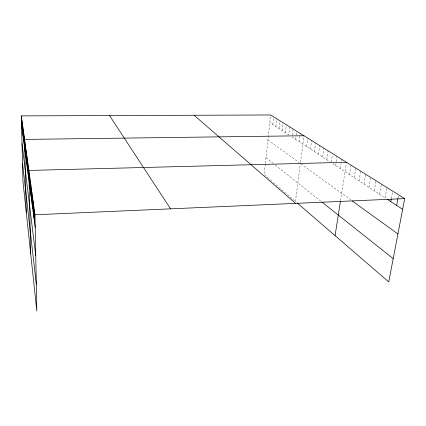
<?xml version="1.0" encoding="UTF-8"?>
<svg xmlns="http://www.w3.org/2000/svg" width="426" height="426" viewBox="0 0 426 426"><rect width="100%" height="100%" fill="white"/><g stroke="black" fill="none" stroke-linecap="round" stroke-linejoin="round"><path stroke-width="0.32" stroke-dasharray="2.13 1.6" d="M265.291 163.904L264.131 174.447L272.81 181.934M265.361 163.28L270.67 114.977M272.816 124.488L273.668 116.852M275.862 126.474L276.735 118.763M278.971 128.508L279.871 120.718M282.15 130.59L283.077 122.72M285.409 132.715L286.357 124.765M289.712 126.863L288.737 134.893L269.839 122.539M292.374 135.25L293.147 129.003M295.633 139.403L296.107 135.617M296.187 134.983L296.661 131.197M299.206 141.736L300.266 133.444M295.442 201.45L300.362 163.456M300.527 162.178L303.951 135.745M306.619 146.581L307.732 138.104M310.458 149.089L311.608 140.521M314.399 151.667L315.581 143.003M318.435 154.308L319.654 145.543M322.583 157.018L323.835 148.152M326.833 159.798L328.127 150.831M331.295 162.002L332.339 154.872M335.683 165.581L336.173 162.301M336.268 161.646L337.051 156.401M340.289 168.59L341.04 163.637M341.418 161.161L341.7 159.303M340.528 200.619L346.476 162.279M349.57 174.66L351.072 165.15M354.246 177.711L355.79 168.094M359.043 180.848L360.636 171.119M363.974 184.069L365.615 174.223M369.038 187.381L370.732 177.418M374.246 190.789L375.998 180.699M379.603 194.288L381.408 184.08M385.115 197.893L386.978 187.552M391.387 198.33L392.468 192.44M398.033 197.936L398.379 196.061M292.145 137.119L330.107 161.933M332.695 163.627L386.142 198.564M267.917 140L299.34 162.716M300.889 163.834L350.683 199.831M265.978 157.647L273.3 163.456M275.313 165.059L320.869 201.221M273.311 182.365L296.326 202.217"/><path stroke-width="0.64" d="M335.092 235.647L340.433 201.221M390.786 201.599L391.265 198.979M396.627 205.417L397.916 198.559M21.3 115.888L34.964 214.768L36.822 311.023L22.993 181.721L21.3 115.888L270.67 114.977L404.7 198.612L388.741 281.916L297.215 202.978M34.964 214.768L404.7 198.612M346.476 162.279L28.84 170.443L30.693 253.71M303.951 135.745L24.554 139.419L26.332 212.973M387.175 199.24L402.645 209.347M352.249 200.965L397.921 233.98M321.8 201.961L393.198 258.646M194.102 115.26L295.553 203.378M109.525 115.568L170.57 208.841M21.518 124.285L35.204 227.26M22.014 143.647L35.757 255.829M22.514 163.169L36.306 284.296M22.189 122.331L22.408 131.011M21.886 120.132L22.104 128.711M21.588 117.986L21.806 126.474M25.709 147.79L25.938 157.572M25.31 144.92L25.544 154.579M24.926 142.13L25.155 151.672M24.186 136.778L24.415 146.086M23.829 134.211L24.058 143.408M23.489 131.709L23.712 140.798M23.148 129.27L23.371 138.253M22.823 126.9L23.041 135.777M22.503 124.584L22.722 133.365M29.309 173.861L29.548 184.724M28.35 166.901L28.59 177.482M27.876 163.472L28.111 173.909M27.413 160.144L27.653 170.443M26.971 156.917L27.205 167.083M26.534 153.786L26.769 163.818M26.119 150.745L26.348 160.65M33.068 201.04L33.308 213M32.477 196.769L32.717 208.559M31.907 192.637L32.147 204.262M31.354 188.638L31.593 200.108M30.821 184.767L31.061 196.077M30.299 181.018L30.539 192.179M29.799 177.386L30.038 188.393M34.309 210.029L34.549 222.34M33.675 205.454L33.92 217.59"/></g></svg>
